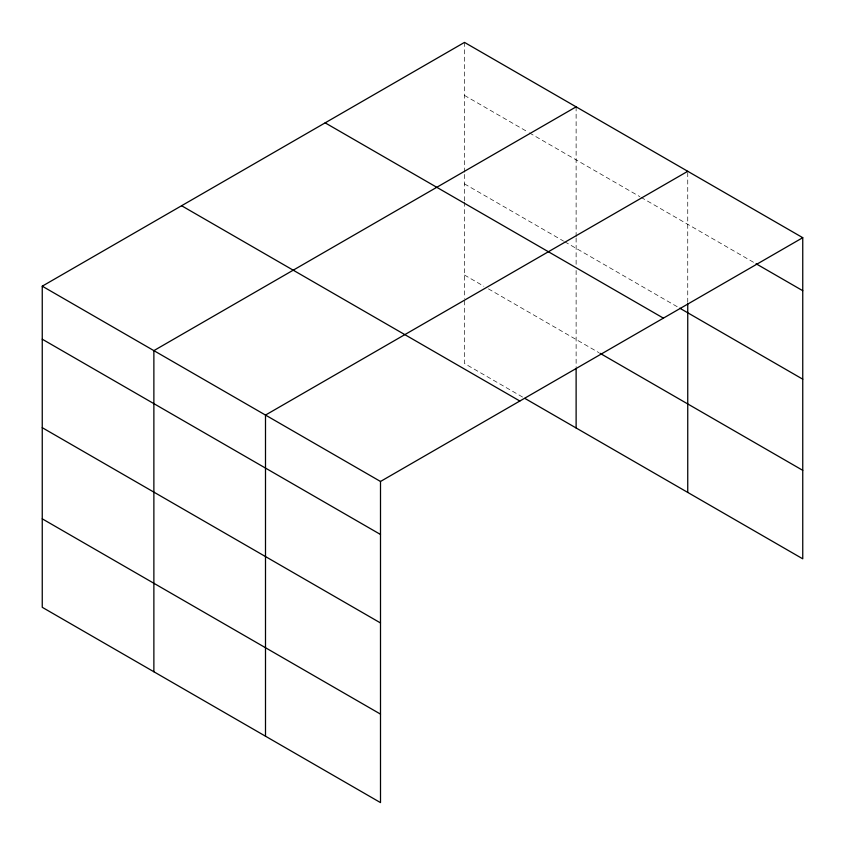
<?xml version="1.0" encoding="UTF-8"?>
<svg xmlns="http://www.w3.org/2000/svg" width="845" height="845" viewBox="0 0 845 845"><rect width="100%" height="100%" fill="white"/><g stroke="black" fill="none" stroke-linecap="round" stroke-linejoin="round"><path stroke-width="0.63" stroke-dasharray="4.22 3.17" d="M464.496 200.825L464.496 173.489M464.496 172.179L464.496 42.398M576.121 237.931L576.121 265.267M576.121 236.632L576.121 106.85M687.745 302.373L687.745 171.292M464.496 95.422L528.283 132.242M529.424 132.897L639.908 196.684M641.049 197.35L754.923 263.091M464.496 183.893L563.594 241.11M564.735 241.765L678.63 307.527M464.496 275.047L483.858 286.233M488.421 288.863L598.904 352.65M522.59 397.065L464.496 363.53L464.496 299.774M576.121 270.474L576.121 366.825M464.496 202.124L464.496 298.475"/><path stroke-width="1.27" d="M802.75 237.688L464.496 42.398L42.25 286.18L42.25 607.312L380.503 802.602L380.503 481.47L802.75 237.688L802.75 558.82L524.861 398.386M687.745 303.672L687.745 492.424M576.121 106.85L153.874 350.633L153.874 671.754M687.745 171.292L265.499 415.075L265.499 736.196M756.064 263.756L802.75 290.701M679.771 308.182L802.75 379.183M325.156 122.852L663.409 318.142M600.034 353.305L802.75 470.338M181.59 205.736L519.844 401.026M42.25 286.18L380.503 481.47M42.25 339.194L380.503 534.484M42.25 427.676L380.503 622.966M42.25 518.83L380.503 714.12M576.121 368.124L576.121 427.971"/></g></svg>
